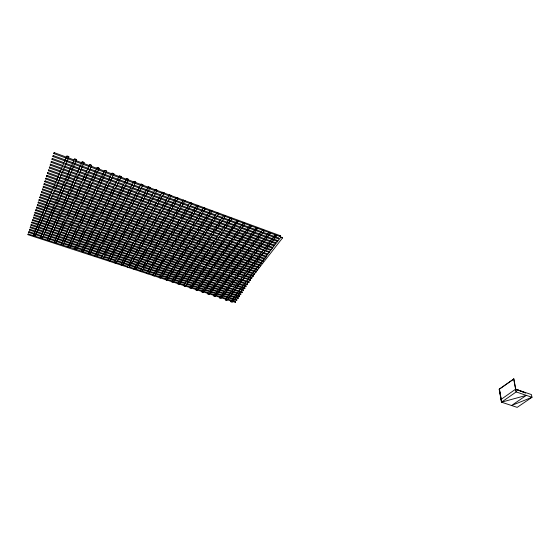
<?xml version="1.0" encoding="UTF-8"?>
<svg xmlns="http://www.w3.org/2000/svg" width="560" height="560" viewBox="0 0 560 560"><rect width="100%" height="100%" fill="white"/><g stroke="black" fill="none" stroke-linecap="round" stroke-linejoin="round"><path stroke-width="0.84" d="M264.978 258.58L264.628 259.28L44.898 181.79L45.01 181.377M266.084 256.879L266.476 256.305L224.49 241.388M260.533 265.118L260.141 265.762M267.617 254.562L267.967 254.044L263.83 252.567M270.662 250.075L271.012 249.55L228.998 234.479M280.035 236.558L280.413 235.718L280.035 236.558L53.893 153.608L54.187 152.635L73.864 159.859M261.996 263.039L261.66 263.648L43.183 187.145L43.449 186.263L52.521 189.441M241.941 227.535L277.235 240.394L277.193 240.793L276.864 241.22L52.038 159.411L52.332 158.445L63.826 162.631M263.235 232.365L278.817 238.063L278.775 238.462L278.446 238.896L52.962 156.52L53.256 155.547L88.529 168.455M245.98 286.405L246.302 285.936L239.652 283.696M254.387 274.029L254.513 273.728M246.918 232.274L275.667 242.704L275.625 243.103L275.296 243.53L51.121 162.281L51.401 161.35L62.916 165.494M223.993 229.796L272.552 247.282L272.51 247.681L272.223 248.108L49.308 167.951L49.602 167.006L61.117 171.15M273.735 245.819L274.106 245L273.735 245.819L50.211 165.123L50.505 164.171L62.013 168.336M265.335 250.32L269.486 251.804L269.346 252.406L47.53 173.551L47.642 173.131M47.537 173.516L47.81 172.606L58.52 176.435M270.683 250.376L48.419 170.758L48.692 169.848L59.402 173.656M48.699 169.848L48.419 170.758M266.126 257.075L45.773 179.025L46.046 178.129L55.916 181.629M46.039 178.164L45.78 179.032M267.638 254.856L46.641 176.316L46.76 175.903M57.61 179.179L46.928 175.378L46.655 176.281M240.373 252.539L263.438 260.652L263.424 261.058L263.137 261.471L44.03 184.492L44.303 183.596L61.607 189.658M44.303 183.61L44.198 183.981M45.059 181.272L45.178 180.859L55.055 184.345M259.021 267.155L258.727 267.96L41.475 192.5L41.594 192.087M41.482 192.472L41.748 191.59L50.841 194.747M260.232 265.797L42.329 189.812L42.602 188.937L51.674 192.101M255.836 272.223L256.123 271.418L255.836 272.223L39.809 197.708L40.075 196.84L48.321 199.689M257.334 269.591L257.6 269.304L257.278 270.102L40.642 195.09L40.908 194.229L49.973 197.365M221.242 267.267L251.853 277.711L251.832 278.11L251.566 278.509L37.331 205.478L37.604 204.582L59.941 212.205M247.485 273.644L253.267 275.625L253.211 276.129L252.98 276.423L38.15 202.916L38.423 202.02L82.215 217.021M254.401 274.33L38.983 200.298L39.242 199.444L47.502 202.279M247.373 284.676L247.653 283.885L247.373 284.676L34.916 213.045L35.154 212.233L49.238 216.902M35.175 212.205L34.923 213.024M218.491 271.488L249.046 281.841L249.025 282.24L248.759 282.632L35.728 210.497L35.987 209.65L43.414 212.17M244.65 277.809L250.446 279.783L250.383 280.287L36.533 207.97L36.792 207.123L44.247 209.657M236.901 287.735L243.537 289.947L243.474 290.451L32.55 220.458L32.788 219.66L53.55 226.513M32.802 219.632L32.578 220.388M232.47 283.78L244.902 287.945L244.881 288.344L244.622 288.722L33.334 218.001L33.6 217.126L40.229 219.352M245.994 286.706L34.125 215.53L34.384 214.655L41.006 216.881M30.233 227.717L30.492 226.863L36.295 228.781M221.781 287.616L240.835 293.93L240.814 294.329L240.562 294.7L30.996 225.316L31.262 224.455L138.95 260.155M217.364 283.689L242.186 291.949L242.158 292.341L241.906 292.719L31.78 222.852L32.032 222.026L45.269 226.429M209.895 293.23L235.606 301.63L235.578 302.029L235.333 302.393L28 234.71L28.21 233.989L61.432 244.699M28.245 233.898L28.021 234.64M205.373 289.485L236.845 299.81L236.817 300.202L236.572 300.573L28.721 232.435L28.966 231.63L41.391 235.704M237.895 298.627L238.168 297.864L237.895 298.627L29.477 230.062L29.729 229.25L42.182 233.352M29.722 229.264L29.477 230.09M51.408 161.35L51.128 162.281M30.345 227.318L30.478 226.884M30.373 227.269L30.233 227.724L239.218 296.674L239.498 295.904L239.218 296.674M40.754 194.719L40.908 194.222M40.796 194.635L40.635 195.132M43.176 187.18L43.449 186.263M41.629 191.968L41.741 191.618M44.156 184.107L44.044 184.464M46.795 175.777L46.928 175.378M47.677 173.012L47.796 172.634M49.448 167.545L49.322 167.923M49.469 167.412L49.588 167.034M50.372 164.584L50.505 164.171M50.351 164.717L50.225 165.095M52.178 158.991L52.038 159.411M52.199 158.865L52.332 158.445M53.102 156.093L52.962 156.52M53.116 155.974L53.256 155.554M54.033 153.181L53.907 153.573M54.047 153.062L54.187 152.635M31.794 222.824L32.025 222.047M33.362 217.931L33.586 217.147M45.164 180.887L44.898 181.79M39.809 197.722L40.061 196.868M36.778 207.151L36.519 208.019M37.345 205.45L37.59 204.603M38.157 202.895L38.409 202.041M35.728 210.518L35.973 209.678M34.132 215.509L34.377 214.676M31.003 225.295L31.248 224.476M28.714 232.463L28.959 231.651M42.595 188.937L42.322 189.854M39.242 199.437L38.969 200.34M33.404 235.172L66.829 156.1L68.201 156.303L68.887 156.877L35.28 235.809L33.418 235.263L33.943 235.081M40.397 237.531L74.487 158.998L75.845 159.201L76.531 159.775L42.266 238.161L41.02 238.042L40.565 237.426M47.348 239.869L82.096 161.882L83.44 162.085L84.119 162.652L49.203 240.492L47.362 239.953L47.88 239.778M54.257 242.193L89.642 164.745L90.979 164.941L91.658 165.508L56.098 242.816L54.656 242.599L54.579 242.081M282.555 237.902L280.952 237.139L230.853 301.574L231.035 301.91L232.344 302.225L282.555 237.902L280.952 237.139M61.117 244.503L97.146 167.58L98.469 167.776L99.141 168.343L62.944 245.119L61.117 244.503L61.866 244.454M276.682 235.676L275.065 234.913L225.372 299.726L225.554 300.069L226.87 300.377L276.682 235.676L275.065 234.913M67.935 246.799L104.587 170.401L105.903 170.597L106.575 171.157L69.755 247.415L67.935 246.799L68.677 246.75M269.605 232.624L268.779 232.533L219.702 298.095L221.032 298.41L270.41 233.296L269.822 232.715M268.779 232.533L270.41 233.296M74.711 249.081L111.979 173.201L113.281 173.39L113.953 173.95L76.517 249.69L74.725 249.165L75.215 248.983M230.825 301.637L231.616 301.616M263.501 230.321L262.451 230.132L213.822 296.114L215.152 296.436L264.089 230.902L263.704 230.433M262.451 230.132L264.089 230.902M226.87 300.377L225.372 299.726M81.452 251.433L119.322 175.987L120.841 176.288L121.282 176.729L83.237 251.951L81.452 251.433L81.942 251.251M257.348 228.018L256.088 227.724L207.9 294.126L209.244 294.448L257.656 228.242M256.088 227.724L257.733 228.494M88.13 253.596L126.616 178.745L128.121 179.046L128.555 179.487L89.915 254.198L88.13 253.596L88.851 253.547M215.152 296.436L214.809 295.995M250.089 225.267L201.943 292.117L203.294 292.446L251.342 225.925M249.676 225.295L251.335 226.072M94.78 255.836L133.854 181.489L135.345 181.783L135.786 182.224L96.551 256.431L94.822 255.773M243.46 222.803L195.958 290.101L197.316 290.43L244.888 223.636L244.503 223.153M243.229 222.845L244.888 223.636M203.294 292.446L202.951 292.005M141.085 184.149L101.381 258.062L101.773 258.454L103.145 258.65L142.961 184.94L141.085 184.149L142.961 184.94M237.153 220.367L189.931 288.078L191.296 288.407L238.336 220.92M236.733 220.388L238.406 221.179M197.316 290.43L196.574 289.814M107.961 260.351L148.183 186.921L149.653 187.208L150.087 187.642L109.697 260.862L107.996 260.204M156.737 191.079L116.214 263.053L114.863 262.857L114.471 262.465L155.274 189.602L157.164 190.323L155.274 189.602M223.706 215.383L177.765 283.983L179.151 284.319L225.344 216.153M230.195 217.91L183.652 285.754L185.241 286.37L184.898 285.922M164.192 192.983L162.316 192.269L164.192 192.983L122.689 265.23L121.345 265.041L120.953 264.649L161.882 193.025M218.099 213.115L216.986 212.905L171.633 281.918L173.026 282.254L218.708 213.556M168.868 195.671L127.4 266.819L127.785 267.211L129.122 267.4L170.737 196.378M133.805 268.975L176.253 197.554L177.674 197.827L178.108 198.254L135.513 269.549L134.393 269.465L133.945 268.87M210.322 210.378L165.242 279.559L166.859 280.182L166.516 279.734M205.331 208.649L203.609 207.837L159.243 277.746L160.657 278.089L205.331 208.649L203.609 207.837M184.534 201.607L141.869 271.691L140.553 271.509L140.168 271.117L182.7 200.914M196.385 206.01L152.999 275.646L154.42 275.989L198.625 206.031L197.288 205.261M146.496 273.245L190.043 202.699L191.401 203.028L191.828 203.455L148.141 273.882L146.51 273.329L146.951 273.14M191.828 203.455L190.001 202.762M178.066 198.317L176.253 197.554M166.859 280.182L212.037 211.19M120.953 264.649L121.87 264.656M185.241 286.37L231.882 218.701L230.265 218.162M150.087 187.642L148.183 186.921M135.786 182.224L133.854 181.489M128.555 179.487L126.616 178.745M121.233 176.792L119.322 175.987M113.953 173.95L111.979 173.201M106.575 171.157L104.587 170.401M99.141 168.343L97.146 167.58M91.658 165.508L89.642 164.745M84.119 162.652L82.096 161.882M76.531 159.775L74.487 158.998M68.887 156.877L66.829 156.1M278.817 238.063L278.446 238.896M277.235 240.394L276.864 241.22M275.667 242.704L275.296 243.53M269.458 251.79L269.157 252.623M253.267 275.625L252.98 276.423M251.853 277.711L251.566 278.509M250.446 279.783L250.159 280.574M249.046 281.841L248.759 282.632M243.537 289.947L243.257 290.731M240.835 293.93L240.562 294.7M499.17 389.249L513.884 378.952L516.18 391.923L501.508 402.178L499.17 389.249L513.884 378.952M501.018 399.462L515.641 389.172L531.426 394.569L532 397.299L517.167 407.365L501.508 402.178L499.429 389.333L501.284 399.539M219.52 297.759L220.297 297.808M213.64 295.778L214.214 295.764M207.718 293.783L208.502 293.832M201.761 291.781L202.349 291.767M195.776 289.765L196.364 289.751M189.749 287.735L190.141 287.686M171.451 281.575L172.277 281.631M152.817 275.296L153.664 275.359M272.552 247.282L272.223 248.108M225.309 216.216L223.818 215.782M218.694 213.71L216.979 213.059M198.583 206.094L196.917 205.534M244.902 287.945L244.622 288.722M242.186 291.949L241.906 292.719M236.845 299.81L236.572 300.573M501.508 402.178L526.33 395.374L511.553 405.51L532 397.299L516.18 391.923L513.625 378.861M235.627 301.651L235.333 302.393M211.939 211.225L210.525 210.749M230.433 217.868L231.287 218.113M210.756 210.364L211.834 210.819M43.05 236.25L62.097 242.494M63.749 243.04L102.676 255.801M104.335 256.347L109.305 257.978M110.957 258.517L115.927 260.148M117.586 260.694L141.603 268.569M143.255 269.115L160.65 274.82M162.309 275.359L185.493 282.968M187.152 283.507L203.714 288.946M63.091 245.238L68.068 246.869M94.605 255.542L69.664 247.226M96.264 256.088L127.785 266.385M129.444 266.931L146.86 272.622M148.519 273.168L153.496 274.792M155.155 275.331L184.184 284.823M185.843 285.369L196.623 288.89M198.282 289.429L208.236 292.684M43.841 233.898L110.278 255.766M111.937 256.312L116.921 257.95M118.58 258.503L193.326 283.101M194.985 283.647L204.946 286.93M206.612 287.476L217.406 291.025M219.065 291.571L229.033 294.854M230.692 295.4L238.168 297.864M140.602 260.701L145.572 262.346M147.231 262.899L164.626 268.667M166.285 269.213L183.68 274.981M185.332 275.534L220.129 287.063M37.954 229.327L43.757 231.245M45.416 231.791L50.393 233.436M52.052 233.982L71.127 240.282M72.786 240.835L77.763 242.48M79.422 243.026L131.677 260.288M133.336 260.834L150.752 266.588M152.411 267.134L157.388 268.779M159.047 269.325L200.515 283.024M202.174 283.57L224.567 290.969M226.226 291.515L239.498 295.904M46.928 226.982L52.717 228.907M54.369 229.46L59.339 231.112M60.991 231.665L66.78 233.59M68.439 234.136L73.402 235.788M75.054 236.341L80.017 237.993M81.676 238.546L100.702 244.874M102.361 245.427L127.183 253.687M128.835 254.233L133.798 255.885M135.45 256.438L215.705 283.136M41.881 219.905L54.313 224.07M55.972 224.623L68.397 228.788M70.056 229.348L109.83 242.676M111.489 243.229L116.459 244.895M118.118 245.455L123.088 247.121M124.747 247.674L149.611 256.004M151.263 256.564L168.665 262.395M170.324 262.948L175.294 264.614M176.953 265.174L187.726 268.779M189.385 269.339L218.386 279.055M220.045 279.608L230.818 283.22M55.209 227.066L67.655 231.224M69.314 231.777L134.855 253.659M136.514 254.212L198.737 274.988M200.396 275.548L222.796 283.024M224.455 283.577L235.242 287.182M50.89 217.462L56.679 219.415M58.331 219.975L84.784 228.907M86.443 229.467L158.368 253.743M160.02 254.303L178.213 260.442M179.865 261.002L233.604 279.146M235.256 279.699L245.175 283.052M42.665 217.434L48.461 219.387M50.113 219.94L69.979 226.625M71.631 227.178L76.601 228.851M78.253 229.411L137.851 249.452M139.503 250.012L163.506 258.083M165.165 258.636L170.128 260.309M171.78 260.869L182.546 264.488M184.198 265.041L201.579 270.886M203.238 271.446L238 283.136M45.066 212.73L64.89 219.443M66.542 220.003L78.925 224.203M80.577 224.763L86.359 226.723M88.011 227.276L92.967 228.956M94.619 229.516L99.575 231.196M101.227 231.756L120.218 238.189M121.87 238.749L126.826 240.429M128.478 240.989L133.434 242.669M135.079 243.229L140.035 244.909M141.687 245.469L146.643 247.149M148.295 247.709L166.467 253.862M168.112 254.422L192.066 262.535M193.718 263.095L204.449 266.735M206.101 267.295L216.839 270.928M61.593 212.772L73.997 217.007M75.656 217.567L102.123 226.604M103.782 227.171L129.423 235.921M131.075 236.488L136.038 238.182M137.697 238.749L162.512 247.219M164.164 247.779L169.127 249.473M170.786 250.04L175.749 251.734M177.401 252.301L207.179 262.465M208.838 263.032L219.59 266.7M45.899 210.224L65.772 216.979M67.431 217.546L73.227 219.513M74.886 220.08L87.304 224.301M88.963 224.868L101.381 229.089M103.04 229.656L147.756 244.86M149.415 245.427L167.636 251.622M169.288 252.182L174.258 253.876M175.917 254.436L199.927 262.605M201.586 263.165L212.352 266.826M214.004 267.393L242.991 277.249M83.867 217.588L89.656 219.569M91.308 220.136L96.264 221.837M97.916 222.404L103.698 224.385M105.357 224.952L110.313 226.646M111.965 227.213L116.921 228.914M118.573 229.481L157.416 242.788M159.068 243.355L164.024 245.049M165.676 245.616L170.632 247.317M172.284 247.884L245.833 273.077M49.147 202.846L54.929 204.834M56.581 205.401L68.964 209.657M70.609 210.224L118.489 226.688M120.141 227.255L145.733 236.061M147.378 236.628L152.334 238.329M153.986 238.896L158.935 240.597M160.587 241.164L178.752 247.415M180.397 247.982L197.736 253.939M199.388 254.506L229.103 264.726M230.755 265.293L253.043 272.958M51.618 197.932L71.393 204.785M73.038 205.359L78.806 207.354M80.451 207.921L86.219 209.923M87.864 210.49L100.226 214.774M101.871 215.348L134.82 226.765M136.472 227.332L187.544 245.028M189.196 245.602L207.319 251.881M208.964 252.455L219.674 256.165M221.319 256.732L256.746 269.01M49.966 200.256L63.161 204.813M64.813 205.38L70.588 207.375M72.233 207.942L77.182 209.65M78.834 210.217L84.602 212.212M86.254 212.779L98.623 217.049M100.275 217.616L112.644 221.886M114.289 222.46L119.238 224.168M120.89 224.735L126.658 226.73M128.31 227.297L133.259 229.005M134.904 229.572L173.663 242.956M175.315 243.523L192.633 249.501M194.278 250.068L242.935 266.861M244.58 267.435L255.304 271.131M52.493 195.321L58.275 197.337M59.927 197.911L79.751 204.806M81.403 205.38L115.276 217.161M116.928 217.735L129.318 222.047M130.97 222.621L169.799 236.124M171.451 236.698L176.407 238.42M178.059 238.994L195.412 245.028M197.064 245.602L208.628 249.627M210.28 250.201L258.195 266.868M54.992 190.309L82.208 199.843M83.853 200.424L89.628 202.447M91.273 203.021L96.222 204.757M97.874 205.331L103.642 207.354M105.294 207.935L117.663 212.268M119.308 212.849L131.677 217.182M133.329 217.756L145.691 222.096M147.343 222.67L152.292 224.406M153.937 224.98L185.269 235.963M186.921 236.537L205.058 242.9M206.71 243.474L211.659 245.21M213.304 245.784L230.622 251.853M232.274 252.434L242.991 256.186M244.636 256.767L261.954 262.836M53.326 192.682L59.101 194.698M60.753 195.272L66.535 197.288M68.18 197.869L73.962 199.885M75.614 200.459L87.99 204.785M89.642 205.359L123.48 217.175M125.132 217.749L144.116 224.378M145.761 224.952L150.717 226.681M152.369 227.255L190.33 240.513M191.982 241.087L210.14 247.422M211.792 248.003L216.741 249.732M218.393 250.306L229.124 254.051M230.769 254.632L241.5 258.377M243.152 258.951L260.484 264.999M63.259 190.232L69.027 192.262M70.672 192.843L97.853 202.405M99.505 202.986L119.273 209.944M120.925 210.518L133.28 214.865M134.925 215.446L139.867 217.189M141.519 217.763L160.461 224.434M162.113 225.008L200.004 238.343M201.649 238.924L206.598 240.66M208.243 241.241L238.721 251.958M56.7 184.926L62.461 186.963M64.106 187.544L77.273 192.192M78.918 192.773L84.679 194.81M86.331 195.391L106.078 202.37M107.73 202.951L127.477 209.923M129.122 210.504L141.47 214.865M143.115 215.446L168.63 224.455M170.275 225.036L175.217 226.779M176.862 227.36L194.971 233.758M196.616 234.339L201.551 236.082M203.196 236.663L214.718 240.73M216.37 241.311L221.305 243.054M222.95 243.635L240.233 249.739M241.878 250.32L252.581 254.1M254.226 254.681L264.929 258.461M59.248 179.76L65.002 181.811M66.647 182.392L72.394 184.443M74.039 185.024L87.185 189.707M88.83 190.288L94.577 192.339M96.222 192.92L108.549 197.309M110.187 197.89L115.941 199.941M117.586 200.522L123.333 202.566M124.978 203.154L129.906 204.911M131.551 205.492L137.305 207.543M138.943 208.124L143.871 209.881M145.516 210.462L151.27 212.513M152.915 213.094L157.843 214.851M159.488 215.432L184.954 224.497M186.599 225.085L191.527 226.835M193.172 227.423L204.673 231.518M206.318 232.099L211.246 233.856M212.891 234.437L217.819 236.194M219.464 236.782L224.392 238.532M226.037 239.12L249.858 247.597M251.503 248.185L262.185 251.986M57.561 182.21L92.918 194.747M94.563 195.328L100.317 197.365M101.962 197.953L114.296 202.321M115.941 202.909L135.681 209.902M137.326 210.483L149.66 214.858M151.305 215.439L156.24 217.189M157.878 217.77L170.219 222.145M171.864 222.726L196.532 231.476M198.177 232.057L209.685 236.138M211.33 236.719L216.265 238.469M217.91 239.05L222.845 240.8M60.172 177.023L73.353 181.734M74.998 182.322L80.766 184.38M82.418 184.968L95.599 189.679M97.251 190.267L103.019 192.332M104.664 192.92L117.026 197.337M118.671 197.925L124.439 199.983M126.084 200.571L131.033 202.335M132.678 202.93L138.446 204.988M140.091 205.576L145.04 207.34M146.685 207.928L152.453 209.993M154.098 210.581L165.634 214.704M168.105 215.586L179.641 219.709M181.293 220.297L225.785 236.194M227.43 236.782L232.379 238.546M234.024 239.134L263.69 249.732M61.054 174.244L75.047 179.263M76.692 179.858L81.634 181.629M84.105 182.511L126.091 197.575M127.736 198.163L140.084 202.594M141.729 203.182L146.671 204.953M148.316 205.541L154.077 207.613M155.729 208.201L160.664 209.972M162.316 210.567L174.664 214.991M176.309 215.586L187.831 219.716M189.483 220.311L194.418 222.082M196.07 222.67L220.766 231.525M222.411 232.12L227.353 233.891M63.658 168.931L69.412 171.01M71.057 171.605L76.811 173.684M78.456 174.279L106.407 184.38M108.052 184.975L113.806 187.054M115.451 187.649L142.576 197.456M144.221 198.051L156.548 202.51M158.193 203.105L170.527 207.557M172.172 208.152L197.652 217.364M199.297 217.959L237.111 231.63M238.756 232.225L243.691 234.01M245.336 234.598L274.127 245.042M62.762 171.745L90.734 181.818M92.372 182.406L98.14 184.485M99.778 185.073L134.337 197.519M135.975 198.107L148.323 202.552M149.954 203.14L162.309 207.592M163.94 208.173L196.042 219.737M197.666 220.318L222.369 229.215M64.561 166.089L78.526 171.157M80.164 171.752L108.094 181.888M109.739 182.483L115.486 184.576M117.131 185.171L136.843 192.325M138.488 192.92L150.808 197.393M152.453 197.988L178.738 207.529M180.383 208.124L192.703 212.597M194.348 213.192L212.415 219.751M214.06 220.346L238.7 229.292M240.345 229.887L245.273 231.672M65.464 163.233L79.422 168.315M81.06 168.91L86.807 171.01M88.452 171.605L116.361 181.776M117.999 182.371L123.746 184.464M125.384 185.066L131.131 187.159M132.776 187.754L145.089 192.241M146.727 192.836L152.474 194.936M154.112 195.531L166.425 200.018M168.07 200.613L180.383 205.1M182.021 205.702L200.9 212.576M202.545 213.178L220.598 219.758M222.243 220.353L240.303 226.933M75.502 160.461L89.432 165.578M91.077 166.18L104.188 170.996M105.826 171.598L148.449 187.25M150.087 187.852L280.427 235.76M90.167 169.05L110.677 176.554M112.315 177.156L132.818 184.653M134.463 185.255L139.384 187.054M141.022 187.656L154.147 192.458M155.785 193.053L160.706 194.859M162.344 195.454L168.091 197.554M169.729 198.156L188.594 205.058M190.232 205.66L215.663 214.963M217.301 215.558L222.222 217.364M223.867 217.959L261.59 231.763M515.641 389.172L525.567 392.973L515.9 389.263M250.523 225.393L251.125 225.708M134.925 269.059L135.296 269.262M55.699 242.41L56.098 242.816M41.867 237.755L42.266 238.161M141.484 271.299L141.869 271.691M184.989 200.865L183.148 200.165L184.989 200.865M171.171 195.629L169.309 194.922L171.171 195.629"/></g></svg>
